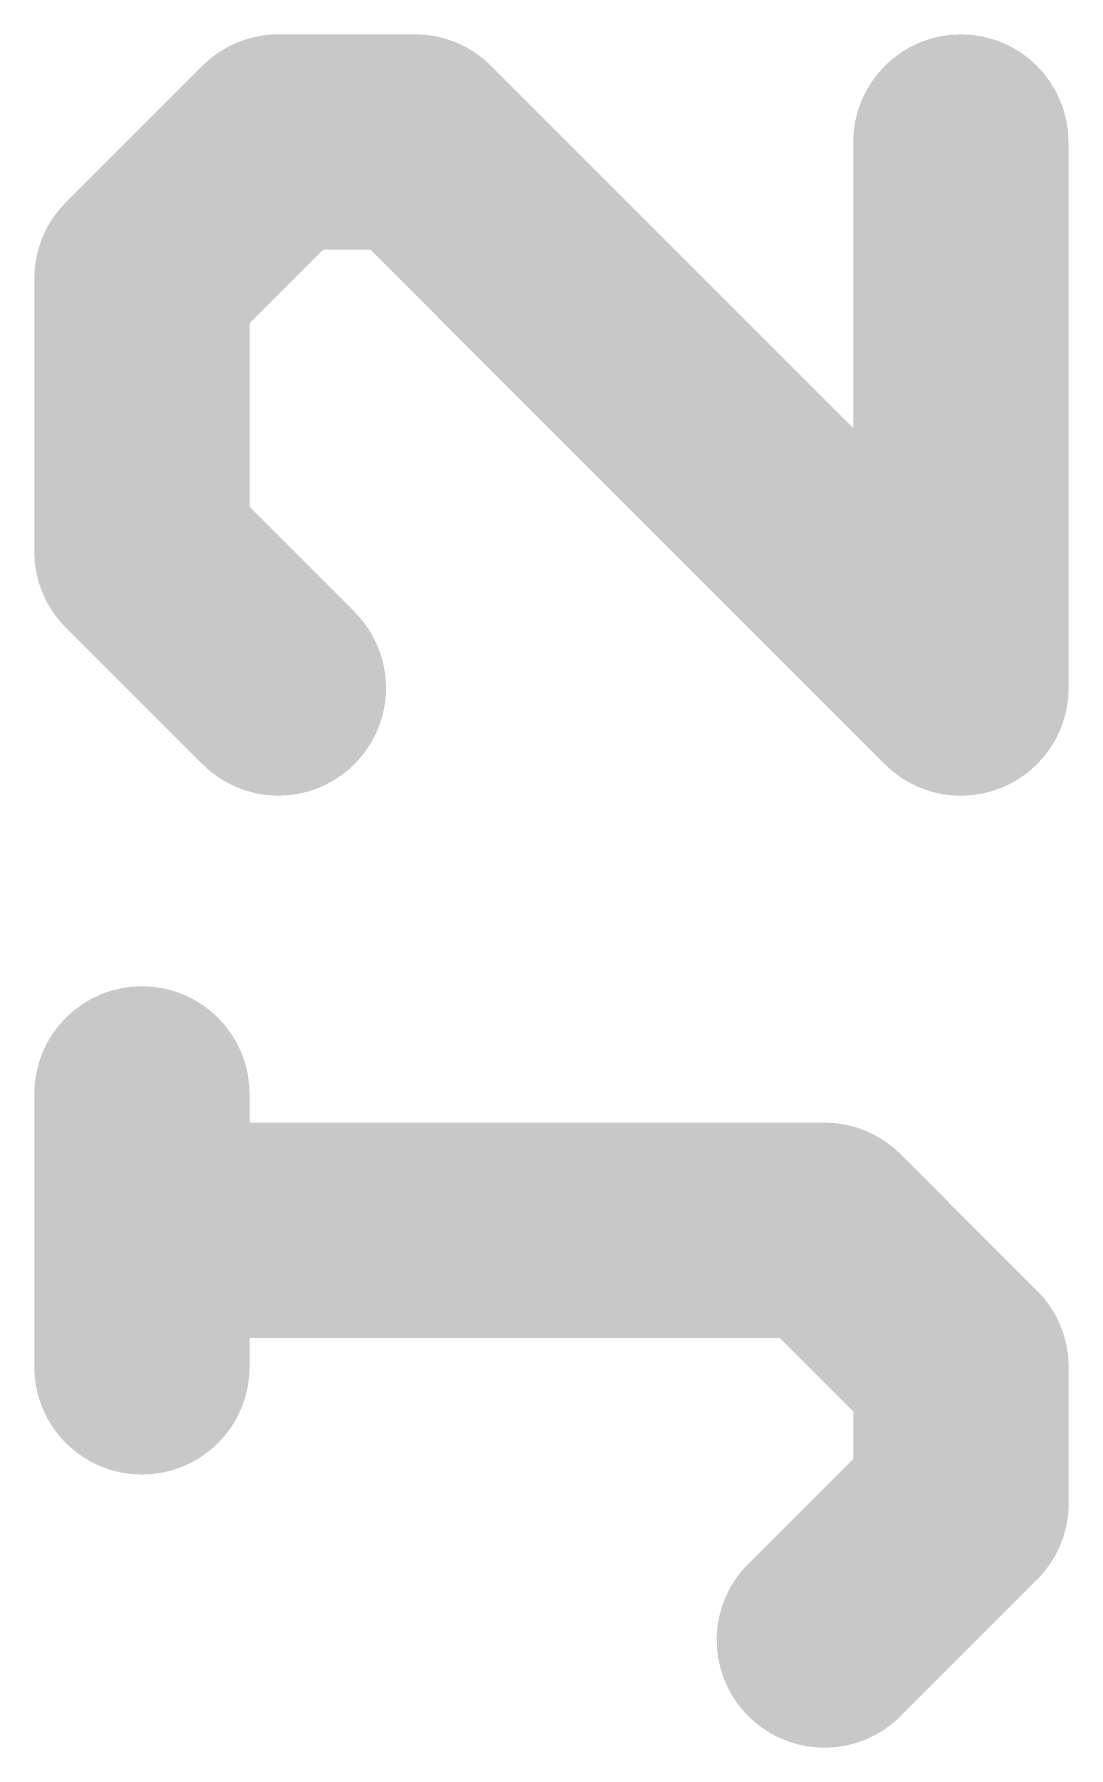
# Model space of a CAD drawing. Extents: x -21 to 25.5, y -12.7 to 25.5.
# Drawn here: x -0.737 to -0.127, y 3.81 to 4.82 of the extents above; entities that cross this region are included whole.
import ezdxf

# ---------------------------------------------------------------- set-up
doc = ezdxf.new("R2010")
doc.units = 0
doc.layers.add('25', color=253, linetype='CONTINUOUS')

msp = doc.modelspace()

# ---------------------------------------------------------------- linework, layer by layer
at = {"layer": '25', "const_width": 0.127}
for points in [[(-0.593, 4.7568), (-0.6735, 4.6763)], [(-0.5125, 4.7568), (-0.593, 4.7568)], [(-0.1905, 4.4348), (-0.5125, 4.7568)], [(-0.1905, 4.7568), (-0.1905, 4.4348)], [(-0.6735, 4.6763), (-0.6735, 4.5153)], [(-0.6735, 4.5153), (-0.593, 4.4348)], [(-0.6735, 4.0345), (-0.6735, 4.1955)], [(-0.271, 4.115), (-0.6735, 4.115)], [(-0.1905, 4.0345), (-0.271, 4.115)], [(-0.1905, 3.954), (-0.1905, 4.0345)], [(-0.271, 3.8735), (-0.1905, 3.954)]]:
    msp.add_lwpolyline(points, dxfattribs=at)
at = {"layer": '25', "const_width": 0.0635}
for points in [[(-0.593, 4.7886, 1), (-0.593, 4.7251)], [(-0.5706, 4.7344, 1), (-0.6155, 4.7793)], [(-0.4901, 4.7793, 1), (-0.535, 4.7344)], [(-0.5125, 4.7251, 1), (-0.5125, 4.7886)], [(-0.1588, 4.7568, 1), (-0.2223, 4.7568)], [(-0.6418, 4.6763, 1), (-0.7053, 4.6763)], [(-0.696, 4.6988, 1), (-0.6511, 4.6539)], [(-0.6511, 4.5378, 1), (-0.696, 4.4929)], [(-0.7053, 4.5153, 1), (-0.6418, 4.5153)], [(-0.6155, 4.4124, 1), (-0.5706, 4.4573)], [(-0.213, 4.4124, 1), (-0.168, 4.4573)], [(-0.2223, 4.4348, 1), (-0.1588, 4.4348)], [(-0.6418, 4.1955, 1), (-0.7053, 4.1955)], [(-0.6735, 4.1468, 1), (-0.6735, 4.0833)], [(-0.2485, 4.1375, 1), (-0.2935, 4.0926)], [(-0.271, 4.0833, 1), (-0.271, 4.1468)], [(-0.1588, 4.0345, 1), (-0.2223, 4.0345)], [(-0.213, 4.0121, 1), (-0.168, 4.057)], [(-0.7053, 4.0345, 1), (-0.6418, 4.0345)], [(-0.168, 3.9315, 1), (-0.213, 3.9765)], [(-0.2223, 3.954, 1), (-0.1588, 3.954)], [(-0.2935, 3.896, 1), (-0.2485, 3.851)]]:
    msp.add_lwpolyline(points, format="xyb", dxfattribs=at)

doc.saveas('drawing.dxf')
